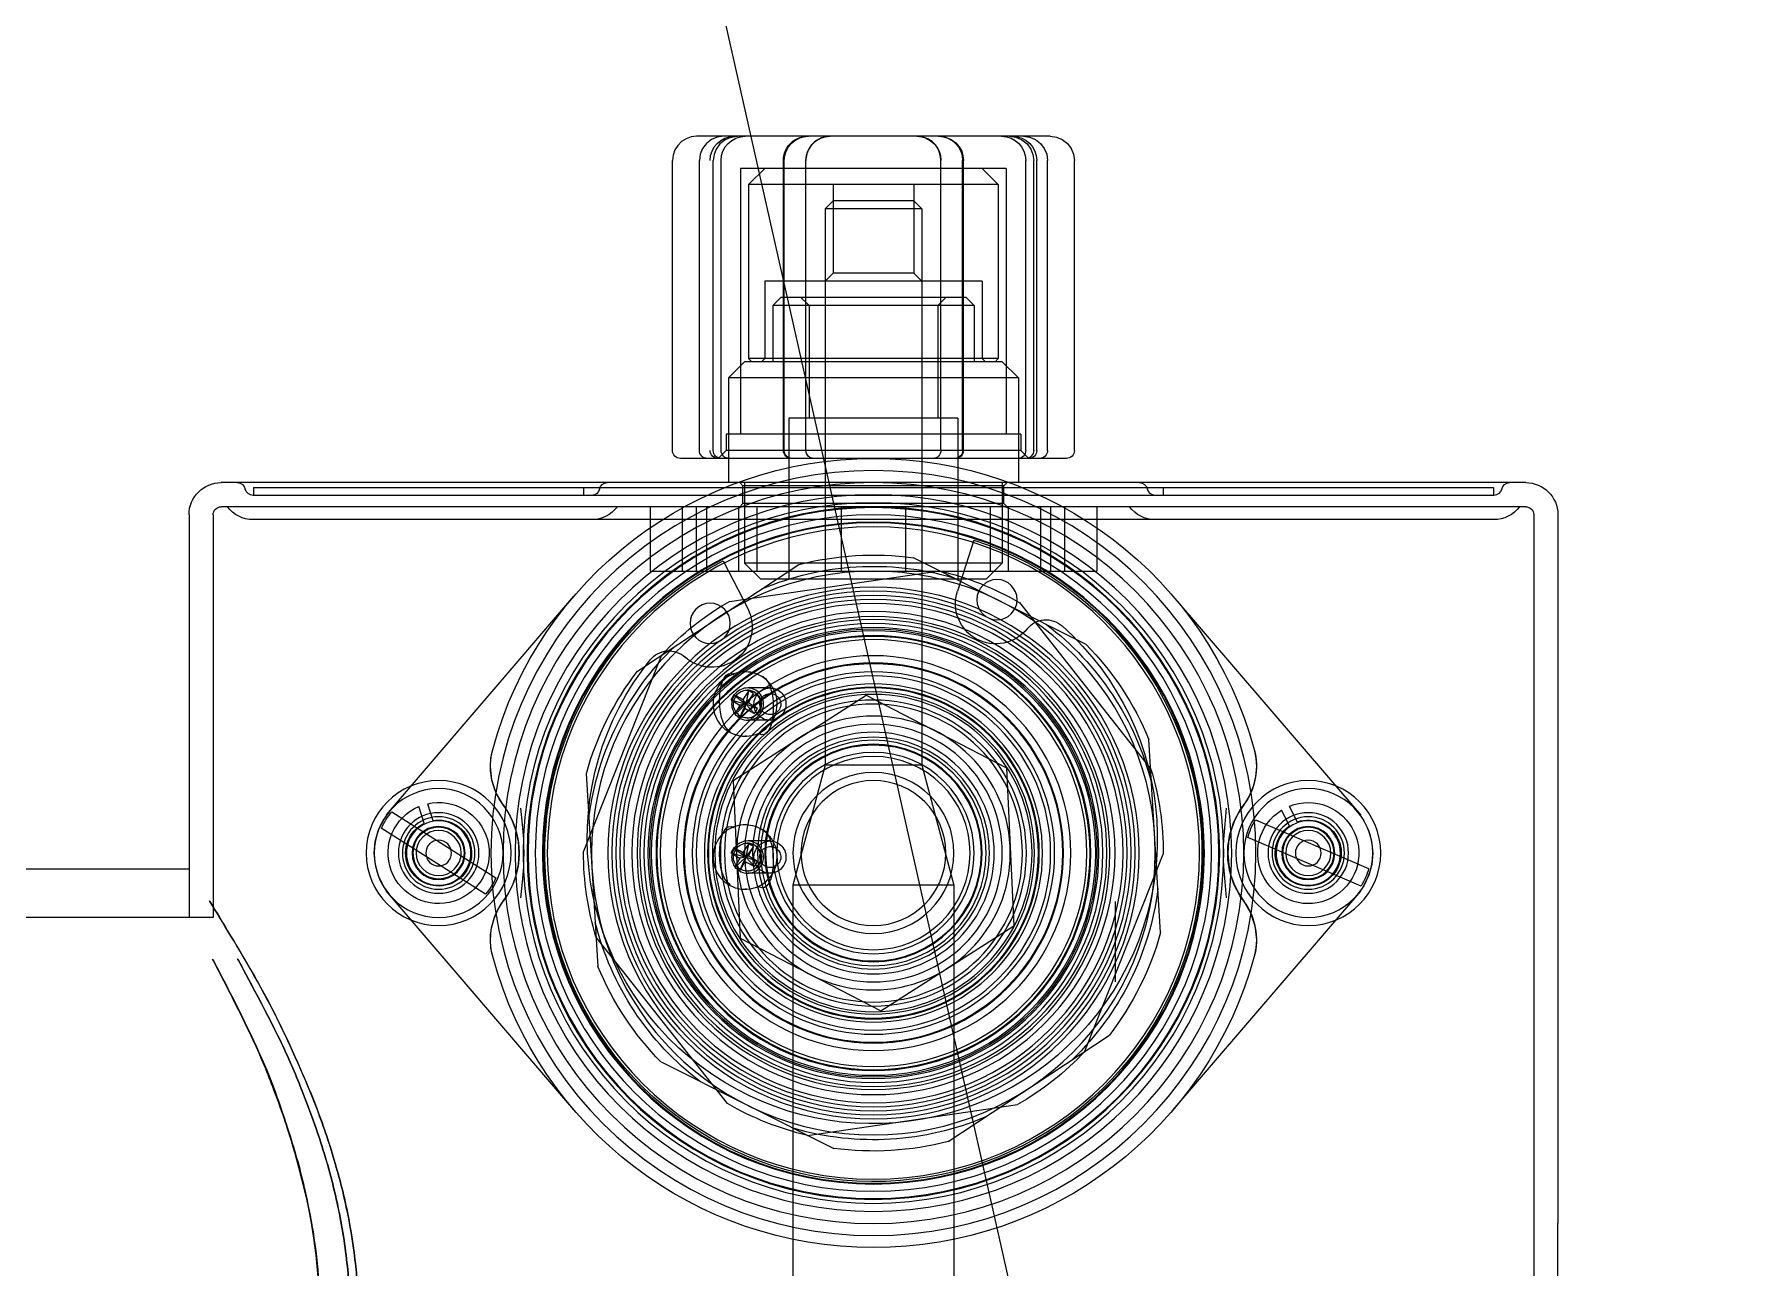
# Model space of a CAD drawing. Header units: millimetres. Extents: x 35720 to 50764, y -47170 to -36532.
# Drawn here: x 40905.2 to 41011, y -38119.9 to -38043.3 of the extents above; entities that cross this region are included whole.
import ezdxf

# ---------------------------------------------------------------- set-up
doc = ezdxf.new("R2010")
doc.units = ezdxf.units.MM
doc.header["$LTSCALE"] = 13
doc.linetypes.add('CENTER', pattern=[50.8, 31.75, -6.35, 6.35, -6.35])
doc.layers.get('0').update_dxf_attribs({"color": 1, "linetype": 'CENTER'})
doc.layers.add('08', color=1, linetype='Continuous')
doc.layers.add('3中心线层', color=1, linetype='CENTER')

# ---------------------------------------------------------------- blocks, each defined once
blk = doc.blocks.new('压力释放阀2')
at = {"color": 6, "linetype": 'Continuous'}
for p, q in [((-13.98, 137.5), (-2.12, 137.5)), ((-1, 137.5), (7.98, 137.5)), ((-15.48, 118), (-15.48, 136)), ((-13.81, 118), (-13.81, 136)), ((-13.14, 118), (-13.14, 136)), ((-12.95, 118), (-12.95, 136)), ((-12.46, 118), (-12.46, 136)), ((-8.59, 118), (-8.59, 136)), ((-8.54, 118), (-8.54, 136)), ((-7.19, 118), (-7.19, 136)), ((-7.19, 118), (-7.19, 136)), ((1.19, 118), (1.19, 136)), ((2.54, 118), (2.54, 136)), ((2.59, 118), (2.59, 136)), ((6.46, 118), (6.46, 136)), ((6.95, 118), (6.95, 136)), ((7.81, 118), (7.81, 136)), ((9.48, 118), (9.48, 136)), ((-11.25, 135.5), (-11.25, 119)), ((-11.25, 135.5), (5.25, 135.5)), ((-9.75, 135.5), (-10.75, 134.5)), ((-10.75, 134.5), (-10.75, 123.7)), ((-10.75, 134.5), (4.75, 134.5)), ((-5.5, 134.5), (-5.5, 129)), ((-0.5, 134.5), (-0.5, 129)), ((3.75, 135.5), (4.75, 134.5)), ((4.75, 134.5), (4.75, 123.7)), ((5.25, 135.5), (5.25, 119)), ((-5.5, 133.5), (-6, 133)), ((-5.5, 133.5), (-0.5, 133.5)), ((-0.5, 133.5), (0, 133)), ((-6, 133), (-6, 98.46)), ((-6, 133), (0, 133)), ((0, 133), (0, 98.46)), ((-9.75, 128.5), (-9.75, 123.7)), ((-9.75, 128.5), (3.75, 128.5)), ((-5.5, 129), (-6, 128.5)), ((-5.5, 129), (-0.5, 129)), ((-0.5, 129), (0, 128.5)), ((3.75, 128.5), (3.75, 123.7)), ((-8.75, 127.5), (-9.25, 127)), ((-8.75, 127.5), (2.75, 127.5)), ((-7, 127), (-7.5, 127.5)), ((1, 127), (1.5, 127.5)), ((2.75, 127.5), (3.25, 127)), ((-9.25, 127), (-9.25, 123.5)), ((-9.25, 127), (3.25, 127)), ((-7, 127), (-7, 120)), ((1, 127), (1, 120)), ((3.25, 127), (3.25, 123.5)), ((-11, 123.5), (-12, 122.5)), ((-11, 123.5), (5, 123.5)), ((-10.55, 123.5), (-10.75, 123.7)), ((-10.75, 123.7), (4.75, 123.7)), ((-9.75, 123.7), (-9.95, 123.5)), ((3.75, 123.7), (3.95, 123.5)), ((4.55, 123.5), (4.75, 123.7)), ((5, 123.5), (6, 122.5)), ((-12, 122.5), (-12, 116)), ((-12, 122.5), (6, 122.5)), ((6, 122.5), (6, 116)), ((-8.25, 120), (-8.25, 110)), ((-8.25, 120), (2.25, 120)), ((2.25, 120), (2.25, 110)), ((-12.15, 119), (-12.15, 118)), ((-12.15, 119), (6.15, 119)), ((6.15, 119), (6.15, 118)), ((-12.15, 118), (-12.65, 117.5)), ((-12.15, 118), (6.15, 118)), ((6.15, 118), (6.65, 117.5)), ((-14.98, 117.5), (8.98, 117.5)), ((-43.5, 116), (37.5, 116)), ((-41.5, 115.7), (-41.5, 115.2)), ((35.5, 115.7), (-41.5, 115.7)), ((-21, 115.7), (-21, 115.2)), ((-11.1, 115.8), (-11.3, 116)), ((-11.1, 114.7), (-11.1, 115.8)), ((-11.1, 115.8), (5.1, 115.8)), ((-11, 116), (-11, 111)), ((5, 116), (5, 111)), ((5.1, 115.8), (5.3, 116)), ((5.1, 114.7), (5.1, 115.8)), ((15, 115.7), (15, 115.2)), ((35.5, 115.7), (35.5, 115.2)), ((-43.5, 114.5), (37.5, 114.5)), ((-41.52, 115.2), (35.52, 115.2)), ((-16.87, 114.5), (-16.87, 110.5)), ((-14.87, 114.5), (-14.87, 110.5)), ((-14, 114.5), (-14, 110.5)), ((-13.37, 114.5), (-13.37, 110.5)), ((-11.37, 114.5), (-11.37, 110.5)), ((-11.1, 114.7), (-11.3, 114.5)), ((-11.1, 114.7), (5.1, 114.7)), ((-10.25, 114.5), (-10.25, 110.5)), ((-5, 114.5), (-5, 110.5)), ((-1, 114.5), (-1, 110.5)), ((4.25, 114.5), (4.25, 110.5)), ((5.1, 114.7), (5.3, 114.5)), ((5.37, 114.5), (5.37, 110.5)), ((7.37, 114.5), (7.37, 110.5)), ((8, 114.5), (8, 110.5)), ((8.87, 114.5), (8.87, 110.5)), ((10.87, 114.5), (10.87, 110.5)), ((-45.5, 114), (-45.5, 70)), ((-44, 114), (-44, 26.05)), ((-41.52, 113.7), (35.52, 113.7)), ((38, 114), (38, 89)), ((39.5, 114), (39.5, 89)), ((-9.23, 112.43), (-8.21, 109.25)), ((-5.46, 111.34), (-16.19, 105.97)), ((10.87, 110.5), (-16.87, 110.5)), ((-10, 110), (-11, 111)), ((-11, 111), (5, 111)), ((5.94, 108.62), (-7.1, 110.53)), ((11.65, 104.3), (1.63, 110.91)), ((4, 110), (5, 111)), ((6.33, 111.14), (4.81, 108.18)), ((-10, 110), (4, 110)), ((-21.6, 108.94), (-33.26, 95.35)), ((-12.06, 108.55), (-20.23, 98.21)), ((27.24, 95.37), (15.6, 108.94)), ((15, 93.07), (10.13, 105.31)), ((4.89, 104.25), (4.97, 104.25)), ((-2.55, 102.8), (-11.27, 98.29)), ((5.72, 97.51), (-2.55, 102.8)), ((3.42, 103.25), (4.81, 103.25)), ((4.76, 102.32), (4.44, 102.9)), ((4.44, 102.9), (4.92, 102.25)), ((4.75, 103.08), (4.92, 102.25)), ((4.83, 103.12), (4.85, 103.12)), ((5.67, 102.83), (4.92, 102.25)), ((5.67, 102.83), (5.76, 102.68)), ((4.2, 101.98), (4.92, 102.25)), ((4.2, 101.98), (4.38, 102.09)), ((4.29, 101.82), (4.2, 101.98)), ((4.38, 101.67), (4.29, 101.82)), ((4.38, 101.67), (4.92, 102.25)), ((4.38, 102.09), (4.57, 102.21)), ((4.57, 102.21), (4.76, 102.32)), ((4.92, 102.25), (4.76, 102.32)), ((5.1, 102.52), (4.92, 102.25)), ((5.85, 102.52), (4.92, 102.25)), ((4.96, 101.98), (4.92, 102.25)), ((5.3, 101.42), (4.92, 102.25)), ((5.61, 101.6), (4.92, 102.25)), ((4.92, 102.25), (5.3, 102.18)), ((5.3, 101.42), (4.96, 101.98)), ((5.76, 102.68), (5.85, 102.52)), ((3.42, 101.25), (4.81, 101.25)), ((4.83, 101.38), (4.85, 101.38)), ((-20.83, 88.06), (-20.11, 100.04)), ((4.89, 100.25), (4.97, 100.25)), ((-6, 98.46), (-8, 91)), ((-6, 98.46), (0, 98.46)), ((0, 98.46), (2, 91)), ((-11.27, 98.29), (-11.72, 88.49)), ((5.72, 97.51), (5.27, 87.71)), ((14.83, 97.94), (14.11, 85.96)), ((-28.82, 95.92), (-29.32, 94.93)), ((-28.83, 94.69), (-28.33, 95.67)), ((18.91, 95.79), (18.81, 94.8)), ((26.91, 95.55), (20.44, 91.46)), ((24.7, 96.06), (24.36, 95.02)), ((24.89, 94.85), (25.22, 95.9)), ((-26.72, 95.06), (-33.75, 92.04)), ((4.89, 94.75), (4.97, 94.75)), ((21.09, 90.45), (27.56, 94.54)), ((-33.28, 90.94), (-26.25, 93.96)), ((3.42, 93.75), (4.81, 93.75)), ((4.76, 92.82), (4.44, 93.4)), ((4.44, 93.4), (4.92, 92.75)), ((4.75, 93.58), (4.92, 92.75)), ((4.83, 93.62), (4.85, 93.62)), ((5.67, 93.33), (4.92, 92.75)), ((5.67, 93.33), (5.76, 93.18)), ((5.76, 93.18), (5.85, 93.02)), ((-16.13, 80.69), (-21, 92.93)), ((4.2, 92.48), (4.92, 92.75)), ((4.2, 92.48), (4.38, 92.59)), ((4.29, 92.32), (4.2, 92.48)), ((4.38, 92.17), (4.29, 92.32)), ((4.38, 92.17), (4.92, 92.75)), ((4.38, 92.59), (4.57, 92.71)), ((4.57, 92.71), (4.76, 92.82)), ((4.92, 92.75), (4.76, 92.82)), ((5.1, 93.02), (4.92, 92.75)), ((5.85, 93.02), (4.92, 92.75)), ((4.96, 92.48), (4.92, 92.75)), ((5.3, 91.92), (4.92, 92.75)), ((5.61, 92.1), (4.92, 92.75)), ((4.92, 92.75), (5.3, 92.68)), ((5.3, 91.92), (4.96, 92.48)), ((3.42, 91.75), (4.81, 91.75)), ((4.83, 91.88), (4.85, 91.88)), ((39.5, 92), (65.5, 92)), ((-33.24, 90.63), (-21.6, 77.06)), ((-8, 91), (-8, 52)), ((-8, 91), (2, 91)), ((2, 91), (2, 52)), ((4.89, 90.75), (4.97, 90.75)), ((15.6, 77.06), (27.26, 90.65)), ((38, 89), (71, 89)), ((-3.45, 83.2), (-11.72, 88.49)), ((5.27, 87.71), (-3.45, 83.2)), ((6.06, 77.45), (14.23, 87.79)), ((-7.63, 75.09), (-17.65, 81.7)), ((10.19, 80.03), (-0.54, 74.66)), ((1.1, 75.47), (-11.94, 77.38))]:
    blk.add_line(p, q, dxfattribs=at)
at = {"color": 7, "linetype": 'Continuous'}
for p, q in [((-2.12, 137.5), (-1, 137.5)), ((-18, 90), (-18, 85)), ((-45.5, 35), (-45.5, 70))]:
    blk.add_line(p, q, dxfattribs=at)
at = {"color": 6, "linetype": 'Continuous'}
for points in [[(-13.98, 137.5), (-14.36, 137.45), (-14.72, 137.3), (-15.04, 137.06), (-15.27, 136.75), (-15.42, 136.39), (-15.48, 136)], [(-12.31, 137.5), (-12.7, 137.45), (-13.06, 137.3), (-13.37, 137.06), (-13.61, 136.75), (-13.76, 136.39), (-13.81, 136)], [(-11.45, 137.5), (-11.84, 137.45), (-12.21, 137.29), (-12.54, 137.03), (-12.77, 136.71), (-12.9, 136.36), (-12.95, 136)], [(-7.09, 137.5), (-7.48, 137.45), (-7.82, 137.31), (-8.11, 137.1), (-8.33, 136.84), (-8.48, 136.57), (-8.56, 136.29), (-8.59, 136)], [(-7.19, 136), (-7.17, 136.24), (-7.11, 136.48), (-7.01, 136.72), (-6.85, 136.96), (-6.64, 137.17), (-6.37, 137.34), (-6.05, 137.46), (-5.69, 137.5)], [(-0.31, 137.5), (-0.11, 137.49), (0.07, 137.45), (0.24, 137.4), (0.4, 137.32), (0.54, 137.24), (0.66, 137.15), (0.76, 137.05), (0.86, 136.95), (0.93, 136.84), (1, 136.74), (1.06, 136.63), (1.1, 136.52), (1.14, 136.41), (1.16, 136.3), (1.18, 136.2), (1.19, 136.09), (1.19, 136)], [(2.59, 136), (2.58, 136.15), (2.56, 136.29), (2.52, 136.45), (2.46, 136.61), (2.38, 136.77), (2.27, 136.92), (2.14, 137.07), (1.98, 137.21), (1.79, 137.32), (1.58, 137.42), (1.35, 137.48), (1.09, 137.5)], [(5.89, 137.43), (5.82, 137.45), (5.74, 137.47), (5.67, 137.48), (5.6, 137.49), (5.52, 137.5), (5.45, 137.5)], [(5.45, 137.5), (5.84, 137.45), (6.21, 137.29), (6.54, 137.03), (6.77, 136.71), (6.9, 136.36), (6.95, 136)], [(6.31, 137.5), (6.7, 137.45), (7.06, 137.3), (7.37, 137.06), (7.61, 136.75), (7.76, 136.39), (7.81, 136)], [(7.98, 137.5), (8.31, 137.46), (8.63, 137.35), (8.91, 137.17), (9.15, 136.93), (9.33, 136.65), (9.44, 136.33), (9.48, 136)], [(3.25, 101.24), (3.17, 101.4), (3.1, 101.56), (3.05, 101.73), (3.01, 101.89), (2.99, 102.06), (2.98, 102.22), (2.98, 102.39), (3, 102.55), (3.03, 102.71), (3.07, 102.86), (3.13, 103), (3.19, 103.14), (3.26, 103.28), (3.34, 103.4), (3.43, 103.52), (3.53, 103.63), (3.63, 103.73), (3.74, 103.82), (3.85, 103.9), (3.97, 103.98)], [(3.97, 103.98), (4.09, 104.04), (4.22, 104.1), (4.35, 104.15), (4.49, 104.19), (4.63, 104.22), (4.78, 104.24), (4.93, 104.25), (5.08, 104.25), (5.23, 104.23), (5.38, 104.21), (5.53, 104.17), (5.68, 104.12), (5.83, 104.05), (5.98, 103.98), (6.12, 103.89), (6.25, 103.78), (6.37, 103.67), (6.49, 103.54), (6.6, 103.4), (6.69, 103.26)], [(2.92, 103.11), (2.84, 103.06), (2.76, 102.99), (2.68, 102.92), (2.62, 102.84), (2.56, 102.75), (2.51, 102.65), (2.48, 102.56), (2.45, 102.45), (2.43, 102.35), (2.43, 102.25), (2.43, 102.14), (2.45, 102.04), (2.48, 101.94), (2.52, 101.84), (2.56, 101.75), (2.62, 101.66), (2.69, 101.58), (2.76, 101.5), (2.84, 101.44), (2.93, 101.38), (3.02, 101.34), (3.12, 101.3), (3.22, 101.27), (3.32, 101.26), (3.43, 101.25), (3.53, 101.26), (3.63, 101.27), (3.74, 101.3), (3.83, 101.34), (3.93, 101.39)], [(3.08, 102.82), (3.01, 102.77), (2.95, 102.72), (2.9, 102.66), (2.85, 102.6), (2.82, 102.53), (2.79, 102.45), (2.77, 102.38), (2.76, 102.3), (2.76, 102.22), (2.76, 102.14), (2.78, 102.07), (2.81, 101.99), (2.84, 101.92), (2.89, 101.86), (2.94, 101.8), (2.99, 101.74), (3.06, 101.7), (3.13, 101.66), (3.2, 101.63), (3.27, 101.61), (3.35, 101.6), (3.43, 101.6), (3.51, 101.61), (3.59, 101.62), (3.66, 101.65), (3.73, 101.68)], [(3.93, 101.39), (4.01, 101.44), (4.09, 101.51), (4.17, 101.58), (4.23, 101.66), (4.29, 101.75), (4.34, 101.85), (4.37, 101.94), (4.4, 102.05), (4.42, 102.15), (4.42, 102.25), (4.41, 102.36), (4.4, 102.46), (4.37, 102.56), (4.33, 102.66), (4.29, 102.75), (4.23, 102.84), (4.16, 102.92), (4.09, 103), (4.01, 103.06), (3.92, 103.12), (3.83, 103.16), (3.73, 103.2), (3.63, 103.23), (3.53, 103.24), (3.42, 103.25), (3.32, 103.24), (3.21, 103.23), (3.11, 103.2), (3.02, 103.16), (2.92, 103.11)], [(3.73, 101.68), (3.8, 101.73), (3.86, 101.78), (3.91, 101.84), (3.96, 101.9), (4, 101.97), (4.02, 102.05), (4.04, 102.12), (4.05, 102.2), (4.06, 102.28), (4.05, 102.36), (4.03, 102.43), (4, 102.51), (3.97, 102.58), (3.93, 102.64), (3.88, 102.7), (3.82, 102.76), (3.75, 102.8), (3.69, 102.84), (3.61, 102.87), (3.54, 102.89), (3.46, 102.9), (3.38, 102.9), (3.3, 102.89), (3.22, 102.88), (3.15, 102.85), (3.08, 102.82)], [(5.31, 101.39), (5.22, 101.34), (5.12, 101.3), (5.02, 101.27), (4.92, 101.26), (4.82, 101.25), (4.71, 101.26), (4.61, 101.27), (4.51, 101.3), (4.41, 101.34), (4.32, 101.38), (4.23, 101.44), (4.15, 101.5), (4.07, 101.58), (4.01, 101.66), (3.95, 101.75), (3.9, 101.84), (3.87, 101.94), (3.84, 102.04), (3.82, 102.14), (3.82, 102.25), (3.82, 102.35), (3.84, 102.45), (3.86, 102.56), (3.9, 102.65), (3.95, 102.75), (4.01, 102.84), (4.07, 102.92), (4.14, 102.99), (4.22, 103.06), (4.31, 103.11)], [(4.39, 103), (4.31, 102.95), (4.24, 102.88), (4.17, 102.81), (4.11, 102.74), (4.06, 102.65), (4.02, 102.56), (3.99, 102.47), (3.97, 102.38), (3.96, 102.28), (3.97, 102.18), (3.98, 102.09), (4, 101.99), (4.04, 101.9), (4.08, 101.81), (4.13, 101.73), (4.19, 101.66), (4.26, 101.59), (4.34, 101.53), (4.42, 101.48), (4.51, 101.44), (4.6, 101.41), (4.7, 101.39), (4.8, 101.38), (4.89, 101.39), (4.99, 101.4), (5.08, 101.42), (5.17, 101.46), (5.26, 101.5)], [(4.85, 101.38), (4.6, 101.42), (4.37, 101.53), (4.19, 101.69), (4.06, 101.91), (3.99, 102.15), (4, 102.4), (4.08, 102.64), (4.22, 102.84), (4.41, 103)], [(4.31, 103.11), (4.4, 103.16), (4.5, 103.2), (4.6, 103.23), (4.71, 103.24), (4.81, 103.25), (4.91, 103.24), (5.02, 103.23), (5.12, 103.2), (5.21, 103.16), (5.31, 103.12), (5.4, 103.06), (5.48, 103), (5.55, 102.92), (5.62, 102.84), (5.67, 102.75), (5.72, 102.66), (5.76, 102.56), (5.79, 102.46), (5.8, 102.36), (5.81, 102.25), (5.8, 102.15), (5.79, 102.05), (5.76, 101.94), (5.72, 101.85), (5.68, 101.75), (5.62, 101.66), (5.55, 101.58), (5.48, 101.51), (5.4, 101.44), (5.31, 101.39)], [(5.26, 101.5), (5.34, 101.55), (5.41, 101.62), (5.48, 101.69), (5.54, 101.76), (5.59, 101.85), (5.63, 101.94), (5.66, 102.03), (5.68, 102.12), (5.69, 102.22), (5.68, 102.32), (5.67, 102.41), (5.65, 102.51), (5.61, 102.6), (5.57, 102.69), (5.52, 102.77), (5.46, 102.84), (5.39, 102.91), (5.31, 102.97), (5.23, 103.02), (5.14, 103.06), (5.05, 103.09), (4.95, 103.11), (4.85, 103.12), (4.76, 103.11), (4.66, 103.1), (4.57, 103.08), (4.48, 103.04), (4.39, 103)], [(4.41, 103), (4.47, 103.03), (4.53, 103.06), (4.59, 103.08), (4.65, 103.09), (4.72, 103.11), (4.78, 103.11), (4.85, 103.12)], [(4.44, 102.9), (4.49, 102.93), (4.54, 102.96), (4.59, 102.99), (4.65, 103.02), (4.7, 103.05), (4.75, 103.08)], [(4.75, 103.08), (4.81, 102.99), (4.87, 102.9), (4.93, 102.8), (4.99, 102.71), (5.05, 102.62), (5.1, 102.52)], [(5.1, 102.52), (5.29, 102.63), (5.39, 102.68), (5.48, 102.73), (5.58, 102.78), (5.67, 102.83)], [(6.69, 103.26), (6.77, 103.1), (6.84, 102.94), (6.89, 102.77), (6.93, 102.61), (6.95, 102.44), (6.96, 102.28), (6.96, 102.11), (6.94, 101.95), (6.91, 101.79), (6.87, 101.64), (6.81, 101.5), (6.75, 101.36), (6.68, 101.22), (6.6, 101.1), (6.51, 100.98), (6.41, 100.87), (6.31, 100.77), (6.2, 100.68), (6.09, 100.6), (5.97, 100.52)], [(4.96, 101.98), (4.87, 101.92), (4.77, 101.87), (4.67, 101.82), (4.57, 101.77), (4.48, 101.72), (4.38, 101.67)], [(5.85, 102.52), (5.76, 102.47), (5.67, 102.41), (5.58, 102.35), (5.49, 102.29), (5.4, 102.24), (5.3, 102.18)], [(5.3, 102.18), (5.36, 102.08), (5.41, 101.99), (5.46, 101.89), (5.51, 101.79), (5.56, 101.7), (5.61, 101.6)], [(5.97, 100.52), (5.85, 100.46), (5.72, 100.4), (5.59, 100.35), (5.45, 100.31), (5.31, 100.28), (5.16, 100.26), (5.01, 100.25), (4.86, 100.25), (4.71, 100.27), (4.56, 100.29), (4.41, 100.33), (4.25, 100.38), (4.11, 100.45), (3.96, 100.52), (3.82, 100.61), (3.69, 100.72), (3.57, 100.83), (3.45, 100.96), (3.34, 101.1), (3.25, 101.24)], [(5.61, 101.6), (5.56, 101.57), (5.5, 101.54), (5.45, 101.51), (5.4, 101.48), (5.35, 101.45), (5.3, 101.42)], [(-26.64, 99.43), (-26.75, 98.9), (-26.78, 98.38)], [(20.78, 98.38), (20.75, 98.9), (20.64, 99.43)], [(-26.78, 98.38), (-26.73, 97.75), (-26.58, 97.13), (-26.33, 96.53), (-25.99, 95.99)], [(19.99, 95.99), (20.42, 96.72), (20.69, 97.52), (20.78, 98.38)], [(-33.04, 95.6), (-33.43, 95.05), (-33.74, 94.42), (-33.93, 93.73), (-34, 93)], [(-25.99, 95.99), (-25.67, 95.5), (-25.4, 94.96), (-25.19, 94.35), (-25.05, 93.69), (-25, 92.97), (-25.06, 92.26), (-25.2, 91.61), (-25.41, 91.01), (-25.68, 90.49), (-25.99, 90.01)], [(-24.91, 95.79), (-24.81, 94.79), (-24.77, 94.32), (-24.73, 93.86), (-24.72, 93.42), (-24.71, 93)], [(19, 93), (19.05, 93.72), (19.19, 94.38), (19.41, 94.98), (19.67, 95.51), (19.99, 95.99)], [(28, 93), (27.94, 93.71), (27.76, 94.38), (27.45, 95.03), (27.04, 95.61)], [(3.25, 91.74), (3.17, 91.9), (3.1, 92.06), (3.05, 92.23), (3.01, 92.39), (2.99, 92.56), (2.98, 92.72), (2.98, 92.89), (3, 93.05), (3.03, 93.21), (3.07, 93.36), (3.13, 93.5), (3.19, 93.64), (3.26, 93.78), (3.34, 93.9), (3.43, 94.02), (3.53, 94.13), (3.63, 94.23), (3.74, 94.32), (3.85, 94.4), (3.97, 94.48)], [(3.97, 94.48), (4.09, 94.54), (4.22, 94.6), (4.35, 94.65), (4.49, 94.69), (4.63, 94.72), (4.78, 94.74), (4.93, 94.75), (5.08, 94.75), (5.23, 94.73), (5.38, 94.71), (5.53, 94.67), (5.68, 94.62), (5.83, 94.55), (5.98, 94.48), (6.12, 94.39), (6.25, 94.28), (6.37, 94.17), (6.49, 94.04), (6.6, 93.9), (6.69, 93.76)], [(18.81, 94.8), (18.77, 94.32), (18.74, 93.87), (18.72, 93.42), (18.71, 93)], [(2.92, 93.61), (2.84, 93.56), (2.76, 93.49), (2.68, 93.42), (2.62, 93.34), (2.56, 93.25), (2.51, 93.15), (2.48, 93.06), (2.45, 92.95), (2.43, 92.85), (2.43, 92.75), (2.43, 92.64), (2.45, 92.54), (2.48, 92.44), (2.52, 92.34), (2.56, 92.25), (2.62, 92.16), (2.69, 92.08), (2.76, 92), (2.84, 91.94), (2.93, 91.88), (3.02, 91.84), (3.12, 91.8), (3.22, 91.77), (3.32, 91.76), (3.43, 91.75), (3.53, 91.76), (3.63, 91.77), (3.74, 91.8), (3.83, 91.84), (3.93, 91.89)], [(3.08, 93.32), (3.01, 93.27), (2.95, 93.22), (2.9, 93.16), (2.85, 93.1), (2.82, 93.03), (2.79, 92.95), (2.77, 92.88), (2.76, 92.8), (2.76, 92.72), (2.76, 92.64), (2.78, 92.57), (2.81, 92.49), (2.84, 92.42), (2.89, 92.36), (2.94, 92.3), (2.99, 92.24), (3.06, 92.2), (3.13, 92.16), (3.2, 92.13), (3.27, 92.11), (3.35, 92.1), (3.43, 92.1), (3.51, 92.11), (3.59, 92.12), (3.66, 92.15), (3.73, 92.18)], [(3.93, 91.89), (4.01, 91.94), (4.09, 92.01), (4.17, 92.08), (4.23, 92.16), (4.29, 92.25), (4.34, 92.35), (4.37, 92.44), (4.4, 92.55), (4.42, 92.65), (4.42, 92.75), (4.41, 92.86), (4.4, 92.96), (4.37, 93.06), (4.33, 93.16), (4.29, 93.25), (4.23, 93.34), (4.16, 93.42), (4.09, 93.5), (4.01, 93.56), (3.92, 93.62), (3.83, 93.66), (3.73, 93.7), (3.63, 93.73), (3.53, 93.74), (3.42, 93.75), (3.32, 93.74), (3.21, 93.73), (3.11, 93.7), (3.02, 93.66), (2.92, 93.61)], [(3.73, 92.18), (3.8, 92.23), (3.86, 92.28), (3.91, 92.34), (3.96, 92.4), (4, 92.47), (4.02, 92.55), (4.04, 92.62), (4.05, 92.7), (4.06, 92.78), (4.05, 92.86), (4.03, 92.93), (4, 93.01), (3.97, 93.08), (3.93, 93.14), (3.88, 93.2), (3.82, 93.26), (3.75, 93.3), (3.69, 93.34), (3.61, 93.37), (3.54, 93.39), (3.46, 93.4), (3.38, 93.4), (3.3, 93.39), (3.22, 93.38), (3.15, 93.35), (3.08, 93.32)], [(5.31, 91.89), (5.22, 91.84), (5.12, 91.8), (5.02, 91.77), (4.92, 91.76), (4.82, 91.75), (4.71, 91.76), (4.61, 91.77), (4.51, 91.8), (4.41, 91.84), (4.32, 91.88), (4.23, 91.94), (4.15, 92), (4.07, 92.08), (4.01, 92.16), (3.95, 92.25), (3.9, 92.34), (3.87, 92.44), (3.84, 92.54), (3.82, 92.64), (3.82, 92.75), (3.82, 92.85), (3.84, 92.95), (3.86, 93.06), (3.9, 93.15), (3.95, 93.25), (4.01, 93.34), (4.07, 93.42), (4.14, 93.49), (4.22, 93.56), (4.31, 93.61)], [(4.39, 93.5), (4.31, 93.45), (4.24, 93.38), (4.17, 93.31), (4.11, 93.24), (4.06, 93.15), (4.02, 93.06), (3.99, 92.97), (3.97, 92.88), (3.96, 92.78), (3.97, 92.68), (3.98, 92.59), (4, 92.49), (4.04, 92.4), (4.08, 92.31), (4.13, 92.23), (4.19, 92.16), (4.26, 92.09), (4.34, 92.03), (4.42, 91.98), (4.51, 91.94), (4.6, 91.91), (4.7, 91.89), (4.8, 91.88), (4.89, 91.89), (4.99, 91.9), (5.08, 91.92), (5.17, 91.96), (5.26, 92)], [(4.85, 91.88), (4.6, 91.92), (4.37, 92.03), (4.19, 92.19), (4.06, 92.41), (3.99, 92.65), (4, 92.9), (4.08, 93.14), (4.22, 93.34), (4.41, 93.5)], [(4.31, 93.61), (4.4, 93.66), (4.5, 93.7), (4.6, 93.73), (4.71, 93.74), (4.81, 93.75), (4.91, 93.74), (5.02, 93.73), (5.12, 93.7), (5.21, 93.66), (5.31, 93.62), (5.4, 93.56), (5.48, 93.5), (5.55, 93.42), (5.62, 93.34), (5.67, 93.25), (5.72, 93.16), (5.76, 93.06), (5.79, 92.96), (5.8, 92.86), (5.81, 92.75), (5.8, 92.65), (5.79, 92.55), (5.76, 92.44), (5.72, 92.35), (5.68, 92.25), (5.62, 92.16), (5.55, 92.08), (5.48, 92.01), (5.4, 91.94), (5.31, 91.89)], [(5.26, 92), (5.34, 92.05), (5.41, 92.12), (5.48, 92.19), (5.54, 92.26), (5.59, 92.35), (5.63, 92.44), (5.66, 92.53), (5.68, 92.62), (5.69, 92.72), (5.68, 92.82), (5.67, 92.91), (5.65, 93.01), (5.61, 93.1), (5.57, 93.19), (5.52, 93.27), (5.46, 93.34), (5.39, 93.41), (5.31, 93.47), (5.23, 93.52), (5.14, 93.56), (5.05, 93.59), (4.95, 93.61), (4.85, 93.62), (4.76, 93.61), (4.66, 93.6), (4.57, 93.58), (4.48, 93.54), (4.39, 93.5)], [(4.41, 93.5), (4.47, 93.53), (4.53, 93.56), (4.59, 93.58), (4.65, 93.59), (4.72, 93.61), (4.78, 93.61), (4.85, 93.62)], [(4.44, 93.4), (4.49, 93.43), (4.54, 93.46), (4.59, 93.49), (4.65, 93.52), (4.7, 93.55), (4.75, 93.58)], [(4.75, 93.58), (4.81, 93.49), (4.87, 93.4), (4.93, 93.3), (4.99, 93.21), (5.05, 93.12), (5.1, 93.02)], [(5.1, 93.02), (5.29, 93.13), (5.39, 93.18), (5.48, 93.23), (5.58, 93.28), (5.67, 93.33)], [(6.69, 93.76), (6.77, 93.6), (6.84, 93.44), (6.89, 93.27), (6.93, 93.11), (6.95, 92.94), (6.96, 92.78), (6.96, 92.61), (6.94, 92.45), (6.91, 92.29), (6.87, 92.14), (6.81, 92), (6.75, 91.86), (6.68, 91.72), (6.6, 91.6), (6.51, 91.48), (6.41, 91.37), (6.31, 91.27), (6.2, 91.18), (6.09, 91.1), (5.97, 91.02)], [(-34, 93), (-33.94, 92.29), (-33.76, 91.62), (-33.45, 90.97), (-33.04, 90.39)], [(-24.71, 93), (-24.72, 92.58), (-24.73, 92.14), (-24.77, 91.68), (-24.81, 91.21), (-24.91, 90.21)], [(4.96, 92.48), (4.87, 92.42), (4.77, 92.37), (4.67, 92.32), (4.57, 92.27), (4.48, 92.22), (4.38, 92.17)], [(5.85, 93.02), (5.76, 92.97), (5.67, 92.91), (5.58, 92.85), (5.49, 92.79), (5.4, 92.74), (5.3, 92.68)], [(5.3, 92.68), (5.36, 92.58), (5.41, 92.49), (5.46, 92.39), (5.51, 92.29), (5.56, 92.2), (5.61, 92.1)], [(5.61, 92.1), (5.56, 92.07), (5.5, 92.04), (5.45, 92.01), (5.4, 91.98), (5.35, 91.95), (5.3, 91.92)], [(18.71, 93), (18.72, 92.57), (18.74, 92.13), (18.77, 91.67), (18.81, 91.2), (18.91, 90.21)], [(19.99, 90.01), (19.67, 90.49), (19.4, 91.03), (19.19, 91.63), (19.05, 92.29), (19, 93)], [(27.04, 90.4), (27.43, 90.95), (27.74, 91.58), (27.93, 92.27), (28, 93)], [(5.97, 91.02), (5.85, 90.96), (5.72, 90.9), (5.59, 90.85), (5.45, 90.81), (5.31, 90.78), (5.16, 90.76), (5.01, 90.75), (4.86, 90.75), (4.71, 90.77), (4.56, 90.79), (4.41, 90.83), (4.25, 90.88), (4.11, 90.95), (3.96, 91.02), (3.82, 91.11), (3.69, 91.22), (3.57, 91.33), (3.45, 91.46), (3.34, 91.6), (3.25, 91.74)], [(-25.99, 90.01), (-26.42, 89.28), (-26.69, 88.48), (-26.78, 87.62)], [(20.78, 87.62), (20.73, 88.25), (20.58, 88.87), (20.33, 89.47), (19.99, 90.01)], [(-26.78, 87.62), (-26.75, 87.1), (-26.64, 86.57)], [(20.64, 86.57), (20.75, 87.1), (20.78, 87.62)]]:
    blk.add_lwpolyline(points, dxfattribs=at)
for centre, radius in [((-3, 93), 23.75), ((-3, 93), 23), ((-3, 93), 22.25), ((-3, 93), 21.75), ((-3, 93), 21.5), ((-3, 93), 21.45), ((-3, 93), 21), ((-3, 93), 20.55), ((-3, 93), 20.5), ((-3, 93), 20.25), ((-3, 93), 17.5), ((-3, 93), 16.5), ((-3, 93), 16.25), ((-10.67, 108.73), 1.25), ((-3, 93), 16), ((-3, 93), 15.75), ((-3, 93), 15.5), ((-3, 93), 15), ((7.14, 107.26), 1.25), ((-3, 93), 14.68), ((-3, 93), 14.5), ((-3, 93), 14.25), ((-3, 93), 14), ((-3, 93), 13.9), ((-3, 93), 13.8), ((-3, 93), 13.5), ((-3, 93), 13.45), ((-3, 93), 13.25), ((-3, 93), 12.25), ((-3, 93), 11.8), ((-3, 93), 11.75), ((-3, 93), 11.25), ((-3, 93), 11), ((-3, 93), 10.5), ((-3, 93), 10.3), ((-3, 93), 10.25), ((-3, 93), 10), ((-3, 93), 9.85), ((-3, 93), 9.5), ((-3, 93), 9.25), ((-3, 93), 8.5), ((-3, 93), 8), ((-3, 93), 7.5), ((-3, 93), 7.2), ((-3, 93), 7), ((-3, 93), 6.75), ((-3, 93), 6.7), ((-3, 93), 6.25), ((-3, 93), 6), ((-30, 93), 4.5), ((-3, 93), 5), ((-3, 93), 4.5), ((24, 93), 4.5), ((-30, 93), 4), ((24, 93), 4), ((-30, 93), 2.5), ((24, 93), 2.5), ((-30, 93), 2.25), ((-30, 93), 2), ((-30, 93), 1.65), ((-30, 93), 1.6), ((-30, 93), 1.4), ((24, 93), 2.25), ((24, 93), 2), ((24, 93), 1.65), ((24, 93), 1.6), ((24, 93), 1.4), ((-30, 93), 0.8), ((24, 93), 0.8)]:
    blk.add_circle(centre, radius, dxfattribs=at)
for centre, radius, start, end in [((-11.64, 136), 1.5, 90, 180), ((-10.96, 136), 1.5, 90, 180), ((-7.04, 136), 1.5, 90, 180), ((-5.69, 136), 1.5, 90.2561, 180), ((-0.31, 136), 1.5, 0, 89.7439), ((1.04, 136), 1.5, 0, 90), ((4.96, 136), 1.5, 0, 90), ((5.64, 136), 1.5, 0, 90), ((-14.98, 118), 0.5, 180, 270), ((-13.31, 118), 0.5, 180, 270), ((-12.64, 118), 0.5, 180, 270), ((-12.45, 118), 0.5, 180, 270), ((-11.96, 118), 0.5, 180, 270), ((-8.09, 118), 0.5, 180, 270), ((-8.04, 118), 0.5, 180, 267.3549), ((-6.69, 118), 0.5, 180, 270), ((-6.69, 118), 0.5, 180, 269.6158), ((0.69, 118), 0.5, 270.3842, 0), ((0.69, 118), 0.5, 270, 0), ((2.04, 118), 0.5, 272.6451, 0), ((2.09, 118), 0.5, 270, 0), ((5.96, 118), 0.5, 270, 0), ((6.45, 118), 0.5, 270, 0), ((6.64, 118), 0.5, 270, 0), ((7.31, 118), 0.5, 270, 0), ((8.98, 118), 0.5, 270, 0), ((-3, 93), 24.5, 15.2046, 164.7954), ((-43.5, 114), 2, 90, 180), ((-42.5, 115.5), 0.5, 11.537, 90), ((-41.52, 115.7), 0.5, 191.537, 270), ((-20.5, 115.7), 0.5, 270, 348.463), ((-19.52, 115.5), 0.5, 90, 168.463), ((13.52, 115.5), 0.5, 11.537, 90), ((14.5, 115.7), 0.5, 191.537, 270), ((35.52, 115.7), 0.5, 270, 348.463), ((36.5, 115.5), 0.5, 90, 168.463), ((37.5, 114), 2, 0, 90), ((-43.5, 114), 0.5, 90, 180), ((-41.52, 115.7), 2, 216.8699, 270), ((-20.5, 115.7), 2, 270, 323.1301), ((14.5, 115.7), 2, 216.8699, 270), ((35.52, 115.7), 2, 270, 323.1301), ((37.5, 114), 0.5, 0, 90), ((-3, 93), 20.4, 107.7836, 62.7836), ((-3, 93), 18.5, 75.4941, 97.6449), ((-3, 93), 18, 103.1692, 120.2123), ((-3, 93), 17.8, 67.1037, 106.0353), ((-10.59, 108.49), 2.5, 218.7686, 17.7836), ((7.03, 107.03), 2.5, 152.7836, 311.7987), ((-3, 93), 18, 43.1692, 60.2123), ((-2.93, 93.9), 17.7, 131.7449, 38.8224), ((-3, 93), 17.8, 127.1037, 166.0353), ((-13.71, 105.98), 1.5, 38.7686, 131.7449), ((-3, 93), 18.5, 135.4941, 157.6449), ((9.7, 104.05), 1.5, 38.8224, 131.7987), ((-3, 93), 17.8, 7.1037, 46.0353), ((-3, 93), 18.5, 15.4941, 37.6449), ((-22.78, 98.38), 4, 164.7954, 216.6828), ((16.78, 98.38), 4, 323.3172, 15.2046), ((-3, 93), 18, 163.1692, 180.2123), ((-30, 93), 3.14, 68.0262, 57.9887), ((-30, 93), 5, 323.3172, 36.6828), ((24, 93), 5, 143.3172, 216.6828), ((24, 93), 3.14, 77.1491, 67.1116), ((24, 93), 3.87, 23.4012, 41.2224), ((-30, 93), 2.05, 70.7167, 55.2982), ((-30, 93), 3.87, 14.2783, 32.0995), ((24, 93), 2.05, 79.8396, 64.4211), ((-3, 93), 18, 343.1692, 0.2123), ((-30, 93), 3.87, 194.2783, 212.0995), ((24, 93), 3.87, 203.4012, 221.2224), ((-22.78, 87.62), 4, 143.3172, 195.2046), ((-3, 93), 17.8, 187.1037, 226.0353), ((16.78, 87.62), 4, 344.7954, 36.6828), ((-3, 93), 18.5, 195.4941, 217.6449), ((-3, 93), 17.8, 307.1037, 346.0353), ((-3, 93), 24.5, 195.2046, 344.7954), ((-3, 93), 18.5, 315.4941, 337.6449), ((-3, 93), 18, 223.1692, 240.2123), ((-3, 93), 18, 283.1692, 300.2123), ((-3, 93), 17.8, 247.1037, 286.0353), ((-3, 93), 18.5, 255.4941, 277.6449)]:
    blk.add_arc(centre, radius, start, end, dxfattribs=at)
for points in [[(3.89, 103.98), (2.86, 103.38), (3.08, 99.8), (4.12, 100.41)], [(5.89, 100.52), (6.92, 101.12), (6.69, 104.7), (5.66, 104.09)], [(3.89, 94.48), (2.86, 93.88), (3.08, 90.3), (4.12, 90.91)], [(5.89, 91.02), (6.92, 91.62), (6.69, 95.2), (5.66, 94.59)]]:
    blk.add_open_spline(points, degree=3, dxfattribs=at)
for points, knots in [([(28.97, 64), (28.97, 66.24), (29.34, 69.68), (30.5, 74.17), (31.65, 77.49), (33.51, 81.73), (35.09, 84.92), (39.53, 92.15), (35.06, 84.89), (33.49, 81.69), (31.64, 77.47), (30.5, 74.17), (29.34, 69.68), (28.97, 66.25), (28.97, 64)], [0, 0, 0, 0, 0.120246, 0.183998, 0.247854, 0.310316, 0.421626, 0.5, 0.579386, 0.690444, 0.752397, 0.816085, 0.879595, 1, 1, 1, 1]), ([(29.5, 64), (29.5, 65.19), (29.63, 67.64), (30.25, 71.34), (31.23, 74.96), (32.58, 78.56), (33.97, 81.82), (38, 89.21), (33.97, 81.82), (32.58, 78.56), (31.23, 74.96), (30.25, 71.33), (29.63, 67.63), (29.5, 65.19), (29.5, 64)], [0, 0, 0, 0, 0.075155, 0.154836, 0.235625, 0.314429, 0.387625, 0.5, 0.612264, 0.685365, 0.764421, 0.845397, 0.92502, 1, 1, 1, 1]), ([(31.37, 64), (31.37, 65.2), (31.5, 67.65), (32.09, 71.34), (33.01, 74.95), (34.3, 78.55), (35.61, 81.8), (39.5, 89.21), (35.61, 81.79), (34.29, 78.53), (33.01, 74.94), (32.08, 71.33), (31.5, 67.64), (31.37, 65.19), (31.37, 64)], [0, 0, 0, 0, 0.075952, 0.155882, 0.236345, 0.314934, 0.387923, 0.5, 0.61274, 0.685386, 0.763893, 0.844537, 0.924228, 1, 1, 1, 1]), ([(31.37, 64), (31.37, 66.1), (31.73, 70.3), (33.57, 76.76), (35.17, 80.96), (39.18, 88.61), (35.18, 80.97), (33.58, 76.77), (31.73, 70.32), (31.37, 66.11), (31.37, 64)], [0, 0, 0, 0, 0.133831, 0.272751, 0.402436, 0.500001, 0.597969, 0.726388, 0.865497, 1, 1, 1, 1])]:
    blk.add_open_spline(points, degree=3, knots=knots, dxfattribs=at)

msp = doc.modelspace()

# ---------------------------------------------------------------- linework, layer by layer
at = {"layer": '08', "color": 3}
msp.add_line((40791.593, -37348.367), (41011.019, -38321.88), dxfattribs=at)

# ---------------------------------------------------------------- block references
at = {"layer": '3中心线层', "xscale": -1}
msp.add_blockref('压力释放阀2', (40954.278, -38187.15), dxfattribs=at)

doc.saveas('drawing.dxf')
